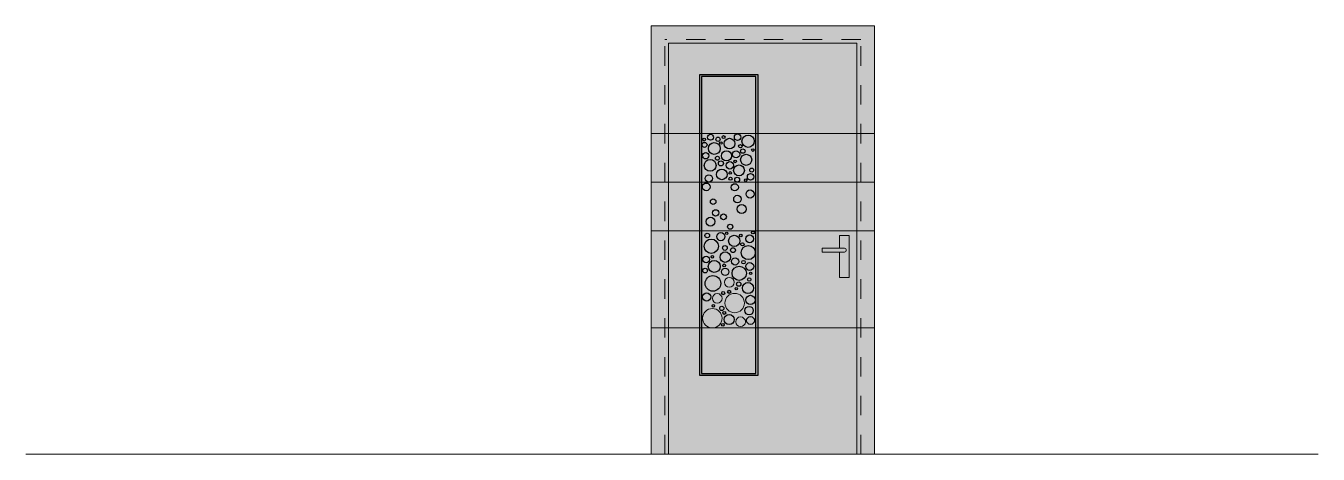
# Model space of a CAD drawing. Header units: metres. Extents: x 9.42 to 16.08, y 34.35 to 36.56.
import ezdxf

# ---------------------------------------------------------------- set-up
doc = ezdxf.new("R2010")
doc.units = ezdxf.units.M
doc.linetypes.add('AUSGEZOGEN', pattern=[0])
doc.linetypes.add('VERDECKT2_S2', pattern=[0.054, 0.04, -0.014])
for name, color, linetype, lineweight in [('Allgemein01', 7, 'AUSGEZOGEN', 13), ('Standard', 7, 'AUSGEZOGEN', 25), ('Tuer', 7, 'AUSGEZOGEN', 50)]:
    doc.layers.add(name, color=color, linetype=linetype, lineweight=lineweight)
doc.layers.add('Satinierung_Blasen', color=255, linetype='Continuous')

msp = doc.modelspace()

# ---------------------------------------------------------------- hatches: boundary and pattern name
at = {"layer": 'Standard', "linetype": 'AUSGEZOGEN', "lineweight": 25, "true_color": 0x0000ff}
h = msp.add_hatch(color=254, dxfattribs=at)
h.paths.add_polyline_path([(12.6449, 36.5591), (12.6449, 34.3541), (13.7949, 34.3541), (13.7949, 36.5591)])
h.paths.add_polyline_path([(12.9049, 34.7691), (12.9049, 36.2991), (13.1849, 36.2991), (13.1849, 34.7691)], flags=16)
at = {"layer": 'Standard', "linetype": 'AUSGEZOGEN', "lineweight": 25}
h = msp.add_hatch(color=7, dxfattribs=at)
h.set_gradient(color1=(224, 255, 255), color2=(224, 255, 255), one_color=1, name='INVSPHERICAL')
h.paths.add_polyline_path([(13.1849, 36.2991), (13.1849, 34.7691), (12.9049, 34.7691), (12.9049, 36.2991)], flags=0)

# ---------------------------------------------------------------- linework, layer by layer
at = {"layer": 'Allgemein01', "color": 7, "linetype": 'AUSGEZOGEN', "lineweight": 13}
for p, q in [((12.6449, 34.3541), (12.6449, 36.5591)), ((13.7949, 36.5591), (12.6449, 36.5591)), ((13.7949, 34.3541), (13.7949, 36.5591)), ((12.7349, 34.3541), (12.7349, 36.4691)), ((13.7049, 36.4691), (12.7349, 36.4691)), ((13.7049, 34.3541), (13.7049, 36.4691)), ((13.6149, 35.4791), (13.6649, 35.4791)), ((13.6149, 35.4141), (13.6149, 35.4791)), ((13.6649, 35.4791), (13.6649, 35.2641)), ((13.5249, 35.4141), (13.6399, 35.4141)), ((13.5249, 35.3941), (13.5249, 35.4141)), ((13.6399, 35.3941), (13.5249, 35.3941)), ((13.6149, 35.2641), (13.6149, 35.3941)), ((13.6649, 35.2641), (13.6149, 35.2641))]:
    msp.add_line(p, q, dxfattribs=at)
at = {"layer": 'Allgemein01', "color": 7, "linetype": 'AUSGEZOGEN', "lineweight": 18}
msp.add_line((9.4249, 34.3541), (16.0799, 34.3541), dxfattribs=at)
at = {"layer": 'Allgemein01', "color": 7, "linetype": 'AUSGEZOGEN', "lineweight": 13}
msp.add_arc((13.6399, 35.4041), 0.01, 270, 90, dxfattribs=at)
at = {"layer": 'Satinierung_Blasen'}
for centre, radius in [((12.92, 35.9462), 0.0126), ((12.9176, 35.9732), 0.00724), ((12.9507, 35.9857), 0.0154), ((12.9701, 35.9277), 0.0305), ((12.9892, 35.9754), 0.0109), ((13.0039, 35.9558), 0.00667), ((13.0182, 35.9867), 0.00735), ((13.0484, 35.9527), 0.0274), ((13.0903, 35.986), 0.0168), ((13.1043, 35.9392), 0.00879), ((13.1441, 35.9653), 0.0317), ((12.9258, 35.8906), 0.0166), ((12.9488, 35.8408), 0.0305), ((12.9862, 35.8775), 0.0101), ((13.0327, 35.8899), 0.026), ((13.0827, 35.8975), 0.0182), ((13.1169, 35.9142), 0.0114), ((13.1343, 35.8695), 0.0286), ((13.1692, 35.9198), 0.00676), ((13.0092, 35.7943), 0.0273), ((13.0042, 35.8508), 0.0129), ((13.0502, 35.841), 0.019), ((13.0523, 35.802), 0.0066), ((13.0974, 35.8151), 0.0278), ((13.0781, 35.8614), 0.00677), ((13.1627, 35.8166), 0.01), ((12.9286, 35.73), 0.0199), ((12.9421, 35.7735), 0.0185), ((13.0534, 35.7722), 0.00815), ((13.0757, 35.728), 0.0184), ((13.088, 35.7672), 0.0123), ((13.1321, 35.7646), 0.00617), ((13.1572, 35.782), 0.0168), ((13.0895, 35.6671), 0.0195), ((13.1544, 35.6933), 0.0207), ((12.9642, 35.654), 0.0143), ((12.9772, 35.5962), 0.0165), ((13.1113, 35.6161), 0.023), ((12.9506, 35.5512), 0.0227), ((13.0176, 35.576), 0.0148), ((13.0522, 35.5248), 0.0133), ((12.9339, 35.4799), 0.0118), ((13.0041, 35.4741), 0.021), ((13.0342, 35.4914), 0.00608), ((13.0727, 35.4521), 0.0289), ((13.1062, 35.4794), 0.00679), ((13.1524, 35.4626), 0.0203), ((13.1693, 35.4954), 0.00732), ((12.9546, 35.4244), 0.0368), ((13.0249, 35.4156), 0.0123), ((13.0666, 35.4042), 0.0125), ((13.1152, 35.4341), 0.00824), ((13.1451, 35.3917), 0.0363), ((12.9283, 35.3562), 0.0172), ((12.9699, 35.3203), 0.0307), ((12.9601, 35.3698), 0.0066), ((13.0267, 35.3687), 0.0271), ((13.0775, 35.3461), 0.0183), ((13.1205, 35.3422), 0.00914), ((13.153, 35.3205), 0.0201), ((12.9229, 35.2989), 0.0122), ((12.9629, 35.2328), 0.0402), ((13.0258, 35.2923), 0.0188), ((13.0208, 35.326), 0.00718), ((13.0985, 35.2852), 0.0367), ((13.1571, 35.2854), 0.00605), ((13.0832, 35.2062), 0.00626), ((13.096, 35.2293), 0.0112), ((13.1436, 35.2091), 0.0288), ((13.1502, 35.2532), 0.00871), ((12.9307, 35.1633), 0.0214), ((13.0158, 35.1834), 0.00831), ((13.0466, 35.1897), 0.00814), ((13.1561, 35.1478), 0.024), ((12.9655, 35.1176), 0.00656), ((13.0089, 35.1043), 0.011), ((13.0214, 35.081), 0.00754), ((13.0465, 35.0469), 0.026), ((13.149, 35.0928), 0.022), ((13.0138, 35.0201), 0.00736), ((13.1565, 35.042), 0.0204)]:
    msp.add_circle(centre, radius, dxfattribs=at)
at = {"layer": 'Standard', "color": 7, "linetype": 'AUSGEZOGEN', "lineweight": 25}
for p, q in [((12.8949, 36.3091), (13.1949, 36.3091)), ((12.8949, 34.7591), (12.8949, 36.3091)), ((13.1849, 36.2991), (12.9049, 36.2991)), ((12.9049, 36.2991), (12.9049, 34.7691)), ((13.1849, 34.7691), (13.1849, 36.2991)), ((13.1949, 36.3091), (13.1949, 34.7591)), ((13.1949, 34.7591), (12.8949, 34.7591)), ((12.9049, 34.7691), (13.1849, 34.7691))]:
    msp.add_line(p, q, dxfattribs=at)
at = {"layer": 'Standard', "color": 94, "linetype": 'AUSGEZOGEN', "lineweight": 13}
for p, q in [((12.6449, 36.0041), (13.7949, 36.0041)), ((12.6449, 35.7541), (13.7949, 35.7541))]:
    msp.add_line(p, q, dxfattribs=at)
at = {"layer": 'Standard', "color": 1, "linetype": 'AUSGEZOGEN', "lineweight": 13}
for p, q in [((12.6449, 35.5041), (13.7949, 35.5041)), ((13.7949, 35.0041), (12.6449, 35.0041))]:
    msp.add_line(p, q, dxfattribs=at)
for centre, radius in [((13.0476, 35.2389), 0.025), ((12.9851, 35.1557), 0.025), ((13.0751, 35.132), 0.05), ((12.9601, 35.0538), 0.05), ((13.1053, 35.0355), 0.025)]:
    msp.add_circle(centre, radius, dxfattribs=at)
at = {"layer": 'Tuer', "color": 252, "linetype": 'VERDECKT2_S2', "lineweight": 13}
for p, q in [((12.7149, 34.3541), (12.7149, 36.4891)), ((13.7249, 36.4891), (12.7149, 36.4891)), ((13.7249, 34.3541), (13.7249, 36.4891))]:
    msp.add_line(p, q, dxfattribs=at)

doc.saveas('drawing.dxf')
